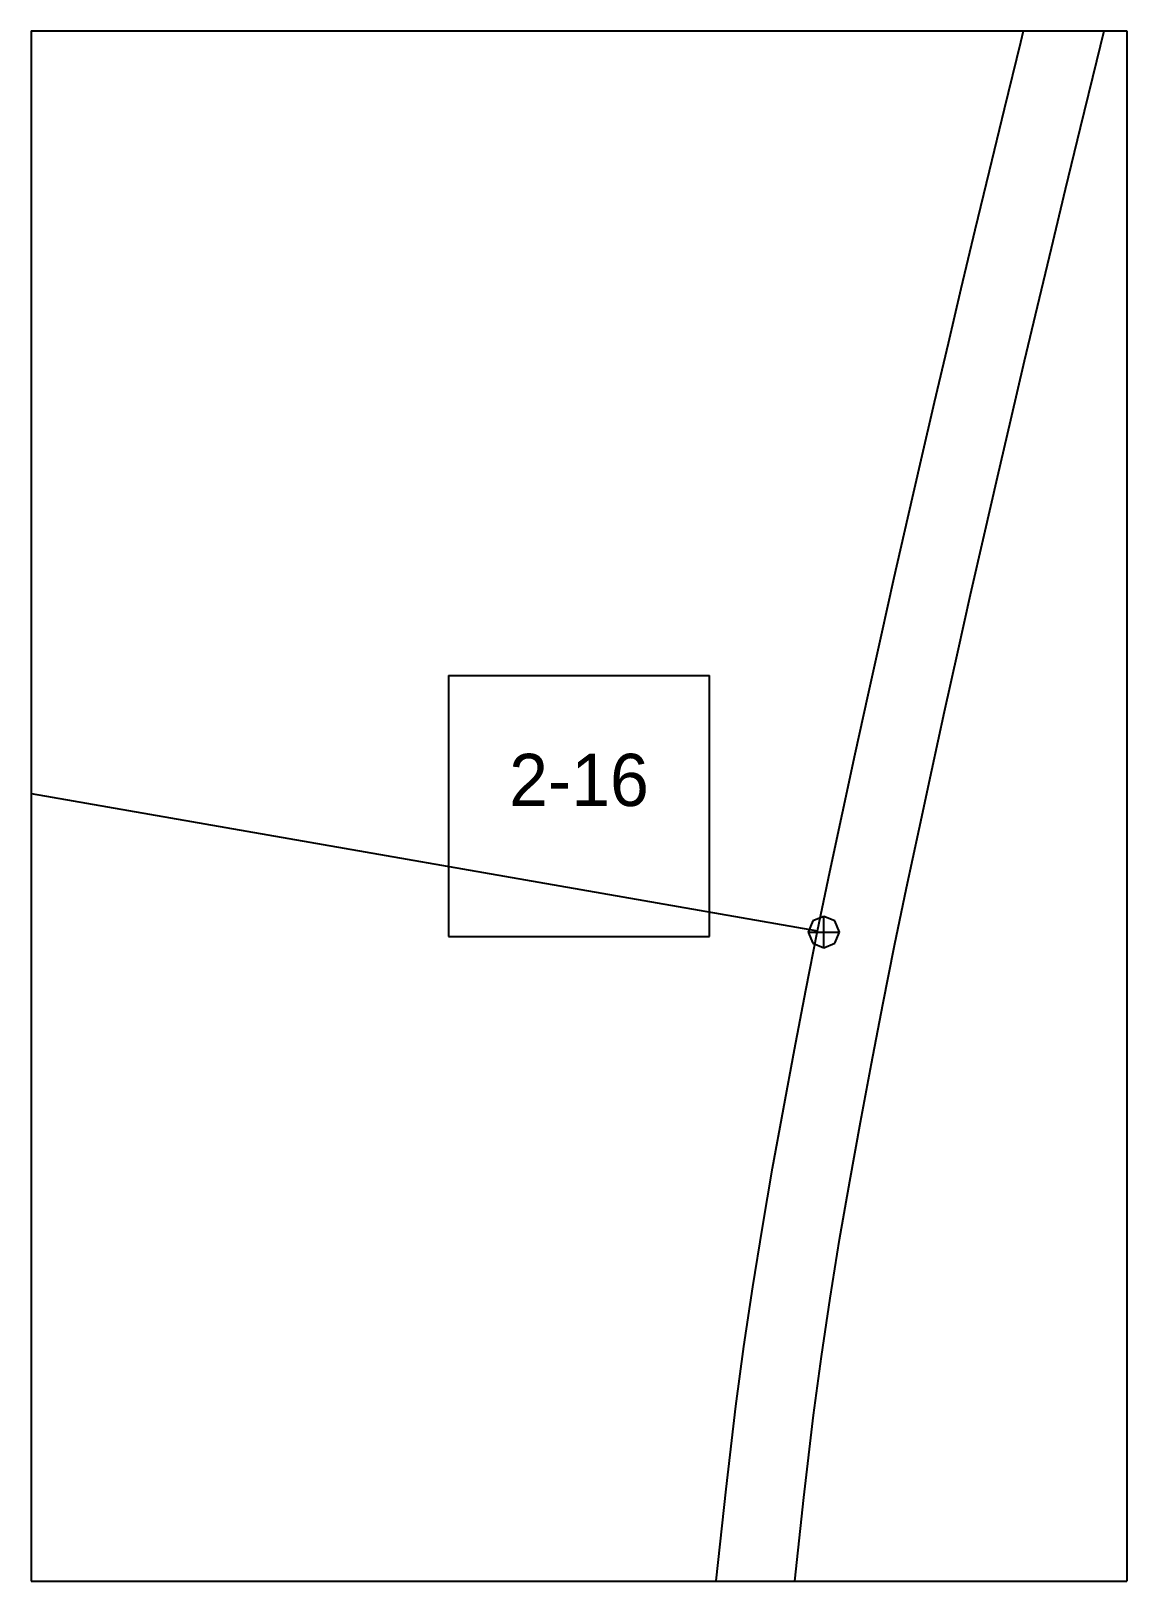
# Paper-space layout 'Plan 2-16' of a CAD drawing. Header units: metres, sheet in millimetres. Extents: x 0 to 210, y 0 to 297.
# The model-space entities are those that its viewports show. They can reach past a viewport. Long polylines and large blocks are cut down to what shows.
import ezdxf
from ezdxf.enums import TextEntityAlignment as Align

# ---------------------------------------------------------------- set-up
doc = ezdxf.new("R2010")
doc.units = ezdxf.units.M
for name, color, linetype in [('default', 7, 'Continuous'), ('TEXTLAYER', 7, 'Continuous'), ('VIEWPORTS', 7, 'Continuous')]:
    doc.layers.add(name, color=color, linetype=linetype)

msp = doc.modelspace()

# ---------------------------------------------------------------- linework, layer by layer
at = {"color": 9}
for p, q in [((3150, 0), (3150, -297)), ((3150, 0), (3150, -297)), ((3360, 0), (3360, -297)), ((3360, 0), (3360, -297)), ((2940, -297), (3150, -297)), ((2940, -297), (3150, -297)), ((3150, -297), (3360, -297)), ((3150, -297), (3150, -594)), ((3150, -297), (3360, -297)), ((3150, -297), (3150, -594)), ((3360, -297), (3570, -297)), ((3360, -297), (3360, -594)), ((3360, -297), (3570, -297)), ((3360, -297), (3360, -594)), ((3230, -420.5), (3280, -420.5)), ((3230, -420.5), (3230, -470.5)), ((3280, -470.5), (3280, -420.5)), ((3230, -470.5), (3280, -470.5)), ((2940, -594), (3150, -594)), ((2940, -594), (3150, -594)), ((3150, -594), (3360, -594)), ((3150, -594), (3150, -891)), ((3150, -594), (3360, -594)), ((3150, -594), (3150, -891)), ((3360, -594), (3570, -594)), ((3360, -594), (3360, -891)), ((3360, -594), (3570, -594)), ((3360, -594), (3360, -891))]:
    msp.add_line(p, q, dxfattribs=at)
at = {"layer": 'default', "color": 7, "linetype": 'Continuous'}
for p, q in [((3339.65, -299.17), (3342.85, -286.14)), ((3354.22, -302.73), (3357.42, -289.72)), ((3336.53, -311.93), (3339.65, -299.17)), ((3351.11, -315.47), (3354.22, -302.73)), ((3333.66, -323.78), (3336.53, -311.93)), ((3348.24, -327.29), (3351.11, -315.47)), ((3330.93, -335.12), (3333.66, -323.78)), ((3345.51, -338.61), (3348.24, -327.29)), ((3328.24, -346.36), (3330.93, -335.12)), ((3342.84, -349.82), (3345.51, -338.61)), ((3325.77, -356.79), (3328.24, -346.36)), ((3340.37, -360.22), (3342.84, -349.82)), ((3323.12, -368.09), (3325.77, -356.79)), ((3337.73, -371.48), (3340.37, -360.22)), ((3320.55, -379.15), (3323.12, -368.09)), ((3335.17, -382.51), (3337.73, -371.48)), ((3317.99, -390.3), (3320.55, -379.15)), ((3332.61, -393.62), (3335.17, -382.51)), ((3315.4, -401.69), (3317.99, -390.3)), ((3330.04, -404.97), (3332.61, -393.62)), ((3312.93, -412.71), (3315.4, -401.69)), ((3327.57, -415.96), (3330.04, -404.97)), ((2947.77, -407.88), (3300.72, -469.41)), ((3310.38, -424.19), (3312.93, -412.71)), ((3325.04, -427.38), (3327.57, -415.96)), ((3307.92, -435.5), (3310.38, -424.19)), ((3322.58, -438.66), (3325.04, -427.38)), ((3305.49, -446.81), (3307.92, -435.5)), ((3320.16, -449.93), (3322.58, -438.66)), ((3303.08, -458.12), (3305.49, -446.81)), ((3317.76, -461.2), (3320.16, -449.93)), ((3300.72, -469.41), (3303.08, -458.12)), ((3315.43, -472.24), (3317.76, -461.2)), ((3299.78, -467.52), (3298.9, -469.65)), ((3301.9, -466.65), (3299.78, -467.52)), ((3304.02, -467.52), (3301.9, -466.65)), ((3301.9, -472.65), (3301.9, -466.65)), ((3304.9, -469.65), (3304.02, -467.52)), ((3298.48, -480.79), (3300.72, -469.41)), ((3298.9, -469.65), (3299.78, -471.77)), ((3298.9, -469.65), (3304.9, -469.65)), ((3299.78, -471.77), (3301.9, -472.65)), ((3301.9, -472.65), (3304.02, -471.77)), ((3304.02, -471.77), (3304.9, -469.65)), ((3313.2, -483.56), (3315.43, -472.24)), ((3296.29, -492.14), (3298.48, -480.79)), ((3311.02, -494.84), (3313.2, -483.56)), ((3294.16, -503.5), (3296.29, -492.14)), ((3308.91, -506.11), (3311.02, -494.84)), ((3292.1, -514.87), (3294.16, -503.5)), ((3306.87, -517.36), (3308.91, -506.11)), ((3290.13, -526.25), (3292.1, -514.87)), ((3304.93, -528.59), (3306.87, -517.36)), ((3288.29, -537.64), (3290.13, -526.25)), ((3303.12, -539.8), (3304.93, -528.59)), ((3286.59, -549.05), (3288.29, -537.64)), ((3301.45, -550.99), (3303.12, -539.8)), ((3285.06, -560.47), (3286.59, -549.05)), ((3299.96, -562.21), (3301.45, -550.99)), ((3283.17, -576.4), (3285.06, -560.47)), ((3298.07, -577.99), (3299.96, -562.21)), ((3281.26, -593.94), (3283.17, -576.4)), ((3296.18, -595.45), (3298.07, -577.99)), ((3279.22, -614.66), (3281.26, -593.94)), ((3294.15, -616.11), (3296.18, -595.45))]:
    msp.add_line(p, q, dxfattribs=at)

# ---------------------------------------------------------------- texts
at = {"layer": 'TEXTLAYER', "color": 1}
msp.add_text('2-16', height=10, dxfattribs=at).set_placement((3255, -445.5), align=Align.CENTER)

psp = doc.layouts.new('Plan 2-16')

# ---------------------------------------------------------------- viewports
at = {"layer": 'VIEWPORTS'}
psp.add_viewport(center=(105, 148.5), size=(210, 297), view_center_point=(3255, -445.5), view_height=297, dxfattribs=at)

doc.saveas('drawing.dxf')
